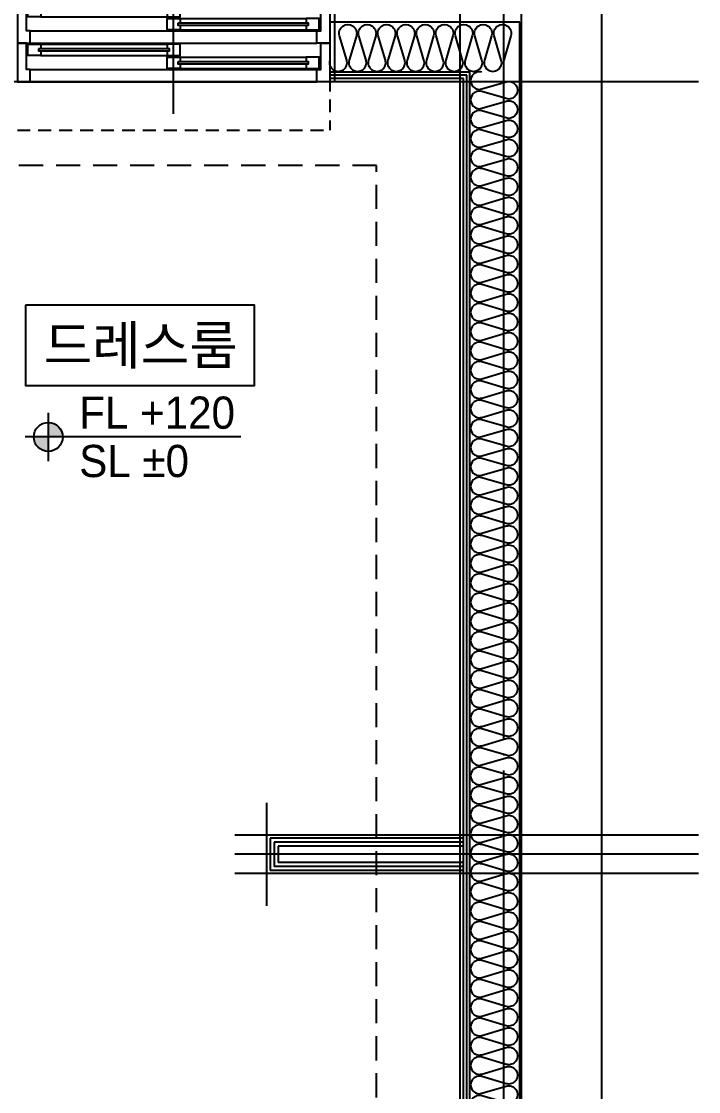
# Model space of a CAD drawing. Header units: millimetres. Extents: x -24416 to 92204, y -190080 to 23760.
# Drawn here: x 22009 to 24111, y -37173 to -33848 of the extents above; entities that cross this region are included whole.
import ezdxf
from ezdxf.enums import TextEntityAlignment as Align

# ---------------------------------------------------------------- set-up
doc = ezdxf.new("R2010")
doc.units = ezdxf.units.MM
doc.header["$LTSCALE"] = 50
for name, pattern in [('AUDIT_D_220706163347-0', [0]), ('CEN', [62, 60, -1, 0, -1]), ('H', [1.3, 0.8, -0.5]), ('HID', [2.3, 1.5, -0.8])]:
    doc.linetypes.add(name, pattern=pattern)
for name, color, linetype in [('A-레벨', 7, 'AUDIT_D_220706163347-0'), ('A-창호부호', 4, 'Continuous'), ('CEN_CON', 1, 'CEN'), ('CEN_WALL', 12, 'CEN'), ('CONC', 2, 'Continuous'), ('dan1', 7, 'HID'), ('INS', 8, 'Continuous'), ('WAL_DRY', 7, 'Continuous'), ('WIN', 4, 'Continuous'), ('실명', 3, 'AUDIT_D_220706163347-0'), ('실명박스', 7, 'AUDIT_D_220706163347-0'), ('커튼박스', 6, 'Continuous')]:
    doc.layers.add(name, color=color, linetype=linetype)
doc.layers.add('Defpoint', color=135, linetype='Continuous', plot=False)
doc.layers.add('MC', color=135, linetype='Continuous', plot=False)
doc.styles.add('HAUD01', font='Dotum.ttf')

# ---------------------------------------------------------------- blocks, each defined once
blk = doc.blocks.new('A$Cb33ca4a3')
at = {"layer": 'A-레벨'}
h = blk.add_hatch(color=256, dxfattribs=at)
h.paths.add_polyline_path([(22092.2, -58943.8), (22092.2, -58898.8), (22047.2, -58898.8, 0.414214)])
h.paths.add_polyline_path([(22092.2, -58853.8), (22092.2, -58898.8), (22137.2, -58898.8, 0.414214)])
for p, q in [((22092.2, -58823.8), (22092.2, -58973.8)), ((22689.8, -58898.8), (22020.2, -58898.8))]:
    blk.add_line(p, q, dxfattribs=at)
blk.add_circle((22092.2, -58898.8), 45, dxfattribs=at)
at = {"layer": 'A-레벨', "color": 4, "style": 'HAUD01'}
for s, p in [('FL +120', (22188.2, -58873.3)), ('SL %%P0', (22188.2, -59023.5))]:
    blk.add_text(s, height=100, dxfattribs=at).set_placement(p)
blk = doc.blocks.new('WIN_이중창_1000')
at = {"layer": 'Defpoint'}
for p, q in [((-15, 240), (-15, 0)), ((985, 240), (985, 0))]:
    blk.add_line(p, q, dxfattribs=at)
at = {"layer": 'WIN'}
blk.add_line((485, -100), (485, 340), dxfattribs=at)
at = {"layer": 'WIN', "color": 8}
for p, q in [((942, 240), (28, 240)), ((897, 237), (505, 237)), ((897, 202), (505, 202)), ((465, 196), (73, 196)), ((930, 158), (40, 158)), ((465, 161), (73, 161)), ((930, 120), (40, 120)), ((897, 117), (505, 117)), ((465, 76), (73, 76)), ((897, 82), (505, 82)), ((930, 38), (40, 38)), ((465, 41), (73, 41)), ((930, 0), (40, 0))]:
    blk.add_line(p, q, dxfattribs=at)
at = {"layer": 'WIN'}
for points in [[(40, 158), (28, 158), (28, 240), (0, 240), (0, 120), (40, 120), (40, 158)], [(505, 216.5), (505, 202), (465, 202), (465, 237), (505, 237), (505, 222.5)], [(897, 216.5), (897, 202), (937, 202), (937, 237), (897, 237), (897, 222.5)], [(930, 158), (942, 158), (942, 240), (970, 240), (970, 120), (930, 120), (930, 158)], [(904, 222.5), (904, 216.5), (498, 216.5), (498, 222.5), (904, 222.5)], [(73, 175.5), (73, 161), (33, 161), (33, 196), (73, 196), (73, 181.5)], [(472, 181.5), (472, 175.5), (66, 175.5), (66, 181.5), (472, 181.5)], [(465, 175.5), (465, 161), (505, 161), (505, 196), (465, 196), (465, 181.5)], [(40, 38), (28, 38), (28, 120), (0, 120), (0, 0), (40, 0), (40, 38)], [(505, 96.5), (505, 82), (465, 82), (465, 117), (505, 117), (505, 102.5)], [(904, 102.5), (904, 96.5), (498, 96.5), (498, 102.5), (904, 102.5)], [(897, 96.5), (897, 82), (937, 82), (937, 117), (897, 117), (897, 102.5)], [(930, 38), (942, 38), (942, 120), (970, 120), (970, 0), (930, 0), (930, 38)], [(73, 55.5), (73, 41), (33, 41), (33, 76), (73, 76), (73, 61.5)], [(465, 55.5), (465, 41), (505, 41), (505, 76), (465, 76), (465, 61.5)], [(472, 61.5), (472, 55.5), (66, 55.5), (66, 61.5), (472, 61.5)]]:
    blk.add_lwpolyline(points, dxfattribs=at)
blk = doc.blocks.new('insul1')
blk.add_lwpolyline([(0, 0.25, 1.344031), (0.35, 0.25), (0.2, 0.75, -1.344031), (0.55, 0.75), (0.4, 0.25)], format="xyb")
blk = doc.blocks.new('U-84A(기본)', base_point=(206477.1, -21253.3))
at = {"layer": 'CEN_CON'}
blk.add_line((221107.1, -21553.3), (221107.1, -10618.3), dxfattribs=at)
at = {"layer": 'CEN_WALL'}
blk.add_line((221712.1, -15713.3), (220272.1, -15713.3), dxfattribs=at)
at = {"layer": 'CONC'}
for p, q in [((221412.1, -21253.3), (221412.1, -11508.3)), ((221162.1, -19563.3), (221162.1, -11708.3))]:
    blk.add_line(p, q, dxfattribs=at)
at = {"layer": 'dan1'}
blk.add_lwpolyline([(217362.1, -19113.3), (220712.1, -19113.3), (220712.1, -13573.3), (217362.1, -13573.3)], dxfattribs=at)
at = {"layer": 'INS'}
for p, q in [((221157.1, -13128.3), (220567.1, -13128.3)), ((221157.1, -19558.3), (221157.1, -13128.3)), ((221002.1, -13283.3), (220567.1, -13283.3)), ((221002.1, -19403.3), (221002.1, -13283.3))]:
    blk.add_line(p, q, dxfattribs=at)
at = {"layer": 'MC'}
for p, q in [((220972.1, -21553.3), (220972.1, -10618.3)), ((221712.1, -13313.3), (218942.1, -13313.3)), ((220372.1, -15873.3), (220372.1, -15553.3)), ((221712.1, -15653.3), (220272.1, -15653.3)), ((221712.1, -15773.3), (220272.1, -15773.3))]:
    blk.add_line(p, q, dxfattribs=at)
at = {"layer": 'WAL_DRY'}
for p, q in [((220992.1, -13293.3), (220567.1, -13293.3)), ((220992.1, -19393.3), (220992.1, -13293.3)), ((220982.1, -13303.3), (220567.1, -13303.3)), ((220982.1, -19383.3), (220982.1, -13303.3)), ((220982.1, -15663.3), (220382.1, -15663.3)), ((220382.1, -15663.3), (220382.1, -15763.3)), ((220982.1, -15675.8), (220394.6, -15675.8)), ((220394.6, -15675.8), (220394.6, -15750.8)), ((220982.1, -15688.3), (220407.1, -15688.3)), ((220407.1, -15688.3), (220407.1, -15738.3)), ((220982.1, -15750.8), (220394.6, -15750.8)), ((220982.1, -15738.3), (220407.1, -15738.3)), ((220982.1, -15763.3), (220382.1, -15763.3))]:
    blk.add_line(p, q, dxfattribs=at)
at = {"layer": '커튼박스', "linetype": 'H'}
for p in [(220567.1, -13303.3), (219597.1, -13463.3)]:
    blk.add_line(p, (220567.1, -13463.3), dxfattribs=at)
at = {"layer": 'INS', "xscale": 150, "yscale": 150, "zscale": 150, "row_count": 1, "column_count": 9, "row_spacing": 0, "column_spacing": 60}
blk.add_blockref('insul1', (220567.1, -13283.3), dxfattribs=at)
at = {"layer": 'INS', "xscale": 150, "yscale": 150, "zscale": 150, "rotation": 270, "row_count": 1, "column_count": 102, "row_spacing": 0, "column_spacing": 60}
blk.add_blockref('insul1', (221002.1, -13283.3), dxfattribs=at)
at = {"layer": 'WIN', "xscale": -1}
blk.add_blockref('WIN_이중창_1000', (220567.1, -13313.3), dxfattribs=at)

msp = doc.modelspace()

# ---------------------------------------------------------------- linework, layer by layer
at = {"layer": '실명박스'}
msp.add_lwpolyline([(22021, -34729.3), (22021, -34979.3), (22732.2, -34979.3), (22732.2, -34729.3)], close=True, dxfattribs=at)

# ---------------------------------------------------------------- block references
msp.add_blockref('U-84A(기본)', (8876.2, -41975.4))
at = {"layer": 'A-창호부호'}
msp.add_blockref('A$Cb33ca4a3', (0, 23760), dxfattribs=at)

# ---------------------------------------------------------------- texts
at = {"layer": '실명', "style": 'HAUD01'}
msp.add_text('드레스룸', height=120, dxfattribs=at).set_placement((22379.3, -34852.5), align=Align.MIDDLE)

doc.saveas('drawing.dxf')
